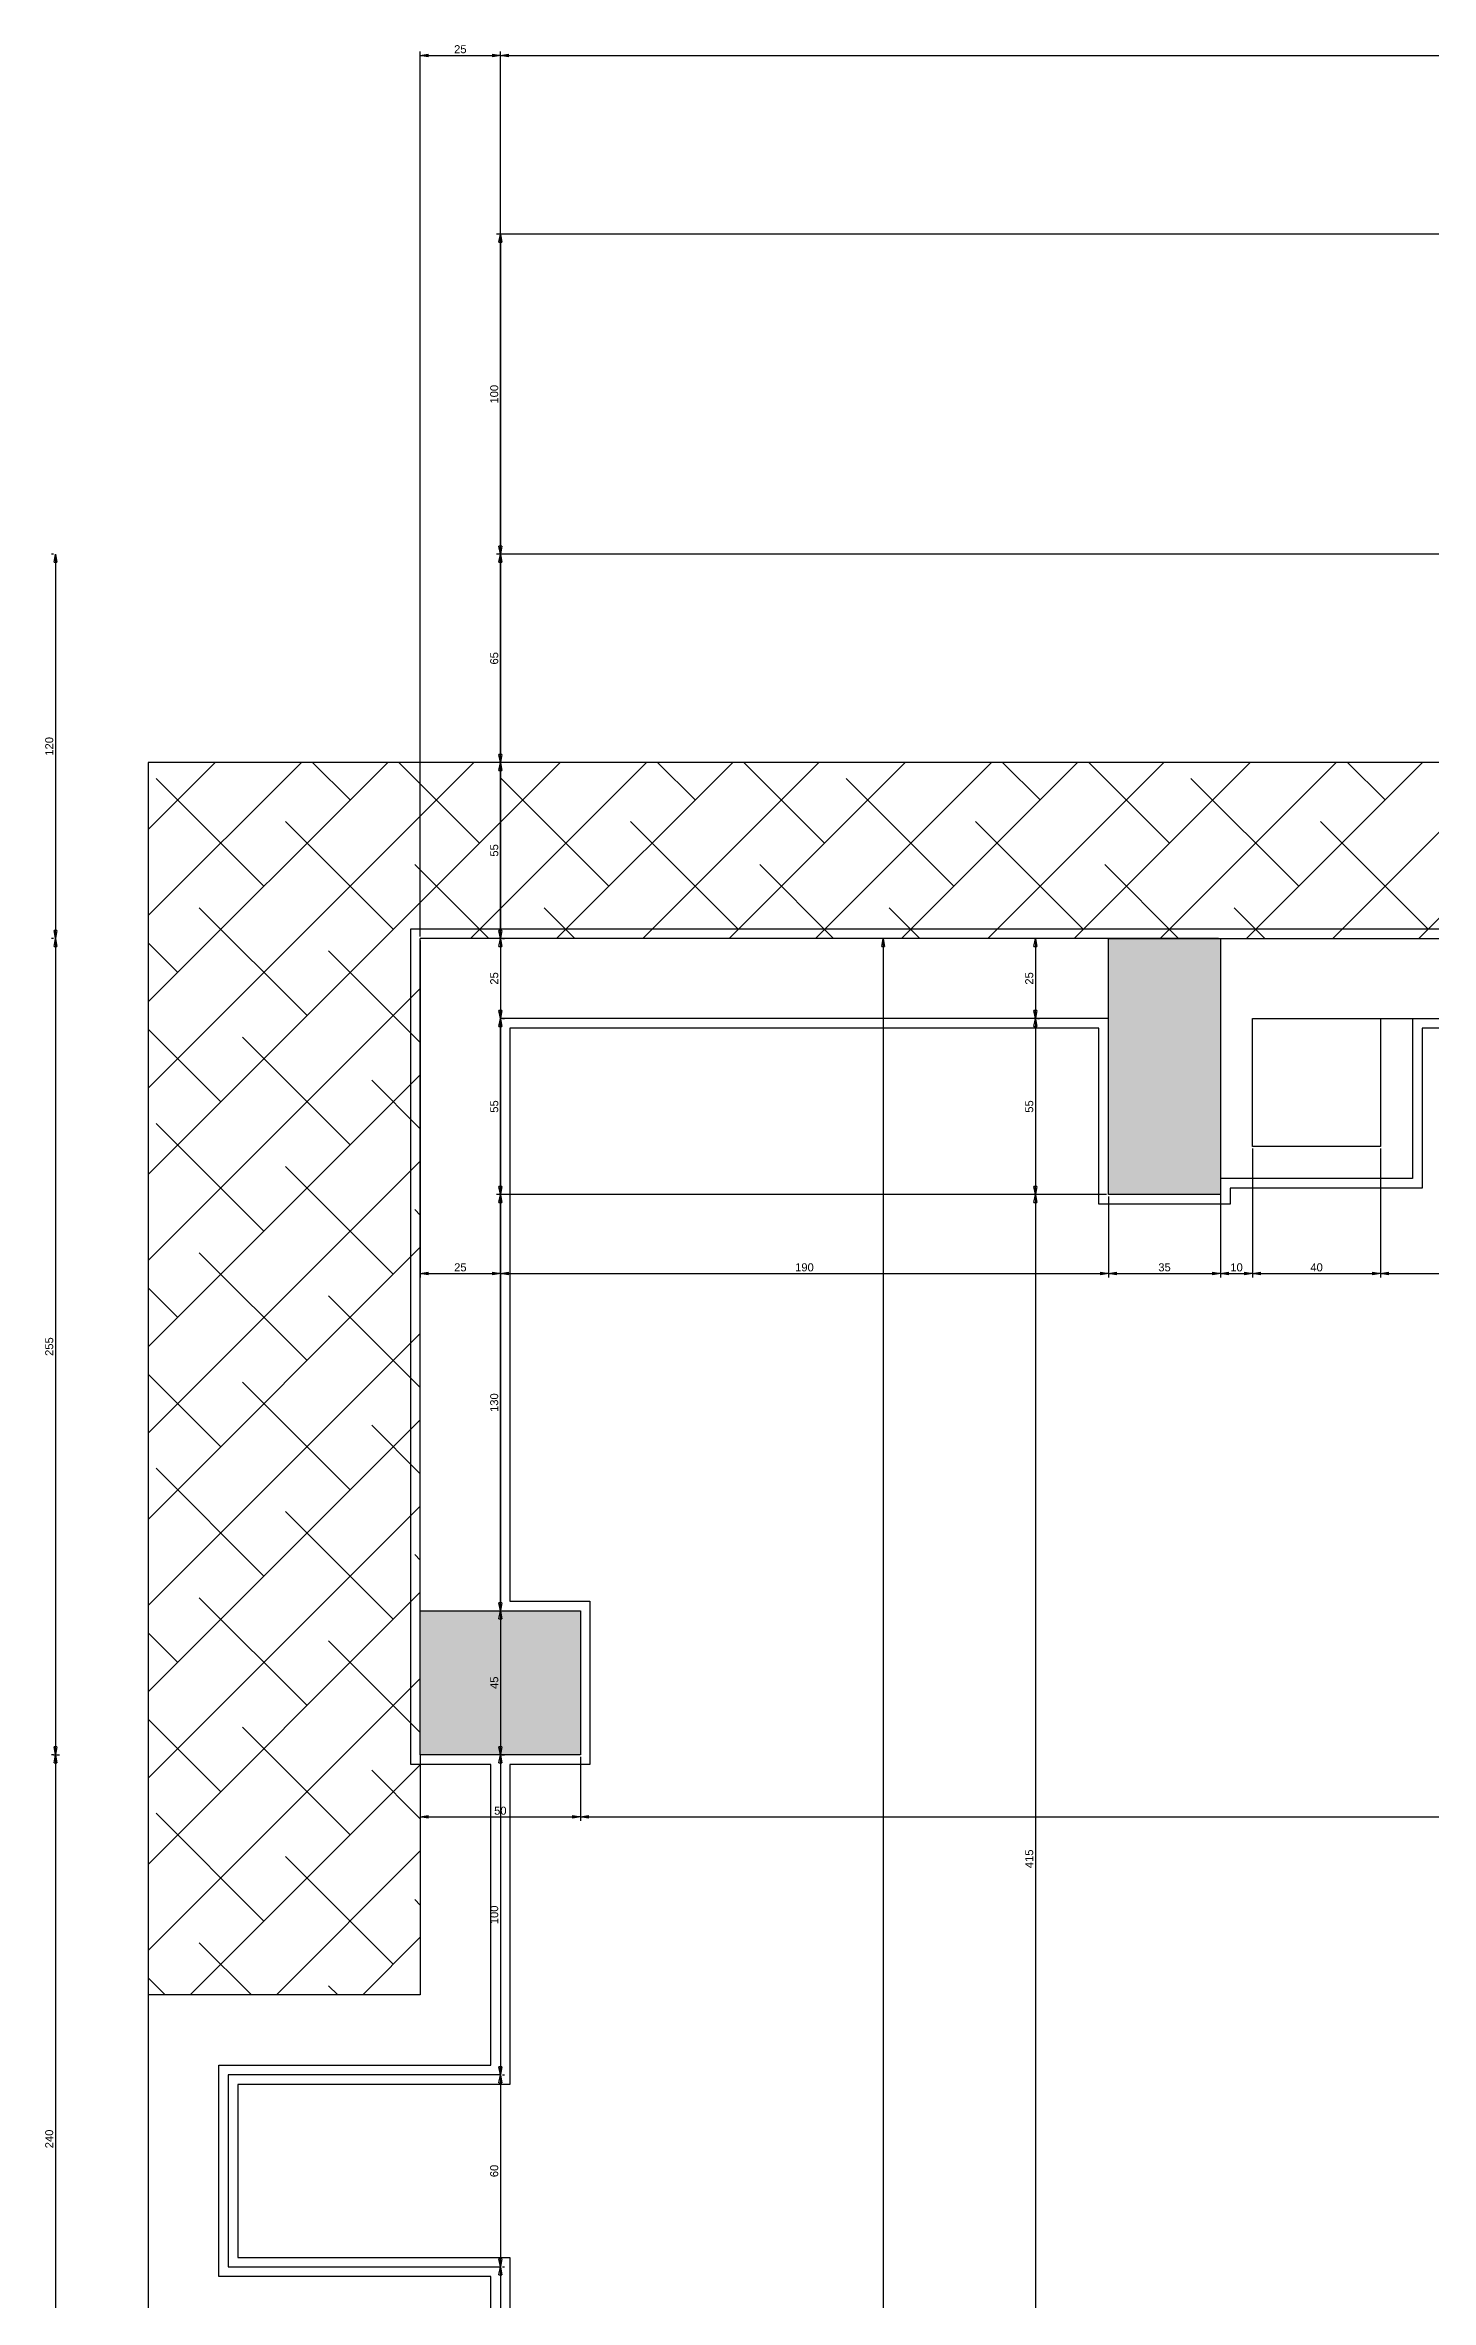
# Model space of a CAD drawing. Header units: millimetres. Extents: x -502 to 9998, y 2906 to 6004.
# Drawn here: x -14 to 418, y 4677 to 5381 of the extents above; entities that cross this region are included whole.
import ezdxf

# ---------------------------------------------------------------- set-up
doc = ezdxf.new("R2010")
doc.units = ezdxf.units.MM
doc.layers.add('Duvar', color=140, linetype='Continuous', lineweight=30)
doc.layers.add('ölçülendirme', color=80, linetype='Continuous', lineweight=30)
doc.layers.add('kolon', color=200, linetype='Continuous')
doc.layers.add('Sıva', color=180, linetype='Continuous')
doc.styles.get("Standard").update_dxf_attribs({"font": 'arial.ttf'})

# ---------------------------------------------------------------- blocks, each defined once
blk = doc.blocks.new('_Closed')
at = {"color": 0, "linetype": 'ByBlock', "lineweight": -2}
for p, q in [((-1, 0.17), (0, 0)), ((-1, 0.17), (-1, -0.17)), ((0, 0), (-1, -0.17)), ((0, 0), (-1, 0))]:
    blk.add_line(p, q, dxfattribs=at)

msp = doc.modelspace()

# ---------------------------------------------------------------- hatches: boundary and pattern name
at = {"layer": 'kolon'}
h = msp.add_hatch(dxfattribs=at)
h.set_pattern_fill('ANGLE', color=256)
h.set_pattern_definition([(0, (0, 0), (0, 6.985), [5.08, -1.905]), (90, (0, 0), (-6.985, 4e-16), [5.08, -1.905])])
h.paths.add_polyline_path([(4787.34, 4657.42), (4817.34, 4657.42), (4817.34, 4582.42), (4787.34, 4582.42)])
h.paths.add_polyline_path([(5002.34, 3757.42), (4927.34, 3757.42), (4927.34, 3727.42), (5002.34, 3727.42)])
h.paths.add_polyline_path([(4987.34, 4077.42), (4927.34, 4077.42), (4927.34, 4047.42), (4987.34, 4047.42)])
h.paths.add_polyline_path([(4922.34, 4427.42), (4952.34, 4427.42), (4952.34, 4367.42), (4922.34, 4367.42)])
h.paths.add_polyline_path([(5157.34, 4107.42), (5127.34, 4107.42), (5127.34, 4047.42), (5157.34, 4047.42)])
h.paths.add_polyline_path([(5162.34, 4427.42), (5132.34, 4427.42), (5132.34, 4367.42), (5162.34, 4367.42)])
h.paths.add_polyline_path([(5347.34, 4607.42), (5272.34, 4607.42), (5272.34, 4577.42), (5347.34, 4577.42)])
h.paths.add_polyline_path([(5652.34, 4607.42), (5622.34, 4607.42), (5622.34, 4547.42), (5652.34, 4547.42)])
h.paths.add_polyline_path([(5652.34, 4087.42), (5622.34, 4087.42), (5622.34, 4027.42), (5652.34, 4027.42)])
h.paths.add_polyline_path([(5652.34, 3787.42), (5622.34, 3787.42), (5622.34, 3727.42), (5652.34, 3727.42)])
h.paths.add_polyline_path([(5847.34, 4077.42), (5792.34, 4077.42), (5792.34, 4047.42), (5847.34, 4047.42)])
h.paths.add_polyline_path([(5872.34, 4417.42), (5812.34, 4417.42), (5812.34, 4387.42), (5872.34, 4387.42)])
h.paths.add_polyline_path([(5872.34, 4892.42), (5822.34, 4892.42), (5822.34, 4847.42), (5872.34, 4847.42)])
h.paths.add_polyline_path([(4817.34, 5222.42), (4787.34, 5222.42), (4787.34, 5147.42), (4817.34, 5147.42)], flags=17)
h.paths.add_polyline_path([(5657.34, 5102.42), (5622.34, 5102.42), (5622.34, 5022.42), (5657.34, 5022.42)])
h.paths.add_polyline_path([(5297.34, 5222.42), (5272.34, 5222.42), (5272.34, 5047.42), (5297.34, 5047.42)])
h.paths.add_polyline_path([(4602.34, 3757.42), (4677.34, 3757.42), (4677.34, 3727.42), (4602.34, 3727.42)])
h.paths.add_polyline_path([(4617.34, 4077.42), (4677.34, 4077.42), (4677.34, 4047.42), (4617.34, 4047.42)])
h.paths.add_polyline_path([(4682.34, 4427.42), (4652.34, 4427.42), (4652.34, 4367.42), (4682.34, 4367.42)])
h.paths.add_polyline_path([(4447.34, 4107.42), (4477.34, 4107.42), (4477.34, 4047.42), (4447.34, 4047.42)])
h.paths.add_polyline_path([(4442.34, 4427.42), (4472.34, 4427.42), (4472.34, 4367.42), (4442.34, 4367.42)])
h.paths.add_polyline_path([(4257.34, 4607.42), (4332.34, 4607.42), (4332.34, 4577.42), (4257.34, 4577.42)])
h.paths.add_polyline_path([(3952.34, 4607.42), (3982.34, 4607.42), (3982.34, 4547.42), (3952.34, 4547.42)])
h.paths.add_polyline_path([(3952.34, 4087.42), (3982.34, 4087.42), (3982.34, 4027.42), (3952.34, 4027.42)])
h.paths.add_polyline_path([(3952.34, 3787.42), (3982.34, 3787.42), (3982.34, 3727.42), (3952.34, 3727.42)])
h.paths.add_polyline_path([(3757.34, 4077.42), (3812.34, 4077.42), (3812.34, 4047.42), (3757.34, 4047.42)])
h.paths.add_polyline_path([(3732.34, 4417.42), (3792.34, 4417.42), (3792.34, 4387.42), (3732.34, 4387.42)])
h.paths.add_polyline_path([(3732.34, 4892.42), (3782.34, 4892.42), (3782.34, 4847.42), (3732.34, 4847.42)])
h.paths.add_polyline_path([(4787.34, 5222.42), (4817.34, 5222.42), (4817.34, 5147.42), (4787.34, 5147.42)], flags=17)
h.paths.add_polyline_path([(3947.34, 5102.42), (3982.34, 5102.42), (3982.34, 5022.42), (3947.34, 5022.42)])
h.paths.add_polyline_path([(4307.34, 5222.42), (4332.34, 5222.42), (4332.34, 5047.42), (4307.34, 5047.42)])
h.paths.add_polyline_path([(1157.73, 4657.42), (1187.73, 4657.42), (1187.73, 4582.42), (1157.73, 4582.42)])
h.paths.add_polyline_path([(1372.73, 3757.42), (1297.73, 3757.42), (1297.73, 3727.42), (1372.73, 3727.42)])
h.paths.add_polyline_path([(1357.73, 4077.42), (1297.73, 4077.42), (1297.73, 4047.42), (1357.73, 4047.42)])
h.paths.add_polyline_path([(1292.73, 4427.42), (1322.73, 4427.42), (1322.73, 4367.42), (1292.73, 4367.42)])
h.paths.add_polyline_path([(1527.73, 4107.42), (1497.73, 4107.42), (1497.73, 4047.42), (1527.73, 4047.42)])
h.paths.add_polyline_path([(1532.73, 4427.42), (1502.73, 4427.42), (1502.73, 4367.42), (1532.73, 4367.42)])
h.paths.add_polyline_path([(1717.73, 4607.42), (1642.73, 4607.42), (1642.73, 4577.42), (1717.73, 4577.42)])
h.paths.add_polyline_path([(2022.73, 4607.42), (1992.73, 4607.42), (1992.73, 4547.42), (2022.73, 4547.42)])
h.paths.add_polyline_path([(2022.73, 4087.42), (1992.73, 4087.42), (1992.73, 4027.42), (2022.73, 4027.42)])
h.paths.add_polyline_path([(2022.73, 3787.42), (1992.73, 3787.42), (1992.73, 3727.42), (2022.73, 3727.42)])
h.paths.add_polyline_path([(2217.73, 4077.42), (2162.73, 4077.42), (2162.73, 4047.42), (2217.73, 4047.42)])
h.paths.add_polyline_path([(2242.73, 4417.42), (2182.73, 4417.42), (2182.73, 4387.42), (2242.73, 4387.42)])
h.paths.add_polyline_path([(2242.73, 4892.42), (2192.73, 4892.42), (2192.73, 4847.42), (2242.73, 4847.42)])
h.paths.add_polyline_path([(1187.73, 5222.42), (1157.73, 5222.42), (1157.73, 5147.42), (1187.73, 5147.42)], flags=17)
h.paths.add_polyline_path([(2027.73, 5102.42), (1992.73, 5102.42), (1992.73, 5022.42), (2027.73, 5022.42)])
h.paths.add_polyline_path([(1667.73, 5222.42), (1642.73, 5222.42), (1642.73, 5047.42), (1667.73, 5047.42)])
h.paths.add_polyline_path([(972.73, 3757.42), (1047.73, 3757.42), (1047.73, 3727.42), (972.73, 3727.42)])
h.paths.add_polyline_path([(987.73, 4077.42), (1047.73, 4077.42), (1047.73, 4047.42), (987.73, 4047.42)])
h.paths.add_polyline_path([(1052.73, 4427.42), (1022.73, 4427.42), (1022.73, 4367.42), (1052.73, 4367.42)])
h.paths.add_polyline_path([(817.73, 4107.42), (847.73, 4107.42), (847.73, 4047.42), (817.73, 4047.42)])
h.paths.add_polyline_path([(812.73, 4427.42), (842.73, 4427.42), (842.73, 4367.42), (812.73, 4367.42)])
h.paths.add_polyline_path([(627.73, 4607.42), (702.73, 4607.42), (702.73, 4577.42), (627.73, 4577.42)])
h.paths.add_polyline_path([(322.73, 4607.42), (352.73, 4607.42), (352.73, 4547.42), (322.73, 4547.42)])
h.paths.add_polyline_path([(322.73, 4087.42), (352.73, 4087.42), (352.73, 4027.42), (322.73, 4027.42)])
h.paths.add_polyline_path([(322.73, 3787.42), (352.73, 3787.42), (352.73, 3727.42), (322.73, 3727.42)])
h.paths.add_polyline_path([(127.73, 4077.42), (182.73, 4077.42), (182.73, 4047.42), (127.73, 4047.42)])
h.paths.add_polyline_path([(102.73, 4417.42), (162.73, 4417.42), (162.73, 4387.42), (102.73, 4387.42)])
h.paths.add_polyline_path([(102.73, 4892.42), (152.73, 4892.42), (152.73, 4847.42), (102.73, 4847.42)])
h.paths.add_polyline_path([(1157.73, 5222.42), (1187.73, 5222.42), (1187.73, 5147.42), (1157.73, 5147.42)], flags=17)
h.paths.add_polyline_path([(317.73, 5102.42), (352.73, 5102.42), (352.73, 5022.42), (317.73, 5022.42)])
h.paths.add_polyline_path([(677.73, 5222.42), (702.73, 5222.42), (702.73, 5047.42), (677.73, 5047.42)])

# ---------------------------------------------------------------- linework, layer by layer
at = {"layer": 'Duvar', "linetype": 'Continuous', "ltscale": 20}
for p, q in [((17.73, 5136.48), (38.67, 5157.42)), ((17.73, 5109.54), (65.61, 5157.42)), ((17.73, 5082.6), (92.55, 5157.42)), ((17.73, 5055.66), (119.49, 5157.42)), ((17.73, 5028.72), (146.44, 5157.42)), ((80.82, 5145.69), (69.09, 5157.42)), ((121.23, 5132.22), (96.03, 5157.42)), ((118.38, 5102.42), (173.38, 5157.42)), ((145.32, 5102.42), (200.32, 5157.42)), ((172.26, 5102.42), (227.26, 5157.42)), ((188.59, 5145.69), (176.85, 5157.42)), ((199.2, 5102.42), (254.2, 5157.42)), ((229, 5132.22), (203.79, 5157.42)), ((226.14, 5102.42), (281.14, 5157.42)), ((253.08, 5102.42), (308.08, 5157.42)), ((280.02, 5102.42), (335.02, 5157.42)), ((296.35, 5145.69), (284.62, 5157.42)), ((306.96, 5102.42), (361.96, 5157.42)), ((336.76, 5132.22), (311.56, 5157.42)), ((333.9, 5102.42), (388.9, 5157.42)), ((360.84, 5102.42), (415.84, 5157.42)), ((387.78, 5102.42), (442.78, 5157.42)), ((404.11, 5145.69), (392.38, 5157.42)), ((414.72, 5102.42), (469.72, 5157.42)), ((53.88, 5118.75), (20.21, 5152.42)), ((161.64, 5118.75), (127.97, 5152.42)), ((269.41, 5118.75), (235.73, 5152.42)), ((377.17, 5118.75), (343.49, 5152.42)), ((94.29, 5105.28), (60.62, 5138.95)), ((202.06, 5105.28), (168.38, 5138.95)), ((309.82, 5105.28), (276.14, 5138.95)), ((417.58, 5105.28), (383.91, 5138.95)), ((124.09, 5102.42), (101.03, 5125.48)), ((231.85, 5102.42), (208.79, 5125.48)), ((339.62, 5102.42), (316.55, 5125.48)), ((67.35, 5078.33), (33.68, 5112.01)), ((151.03, 5102.42), (141.44, 5112.01)), ((258.79, 5102.42), (249.2, 5112.01)), ((366.56, 5102.42), (356.97, 5112.01)), ((26.94, 5091.81), (17.73, 5101.01)), ((102.73, 5069.89), (74.09, 5098.54)), ((17.73, 5001.78), (102.73, 5086.78)), ((40.41, 5051.39), (17.73, 5074.07)), ((80.82, 5037.92), (47.15, 5071.6)), ((17.73, 4974.83), (102.73, 5059.83)), ((102.73, 5042.95), (87.56, 5058.13)), ((53.88, 5010.98), (20.21, 5044.66)), ((17.73, 4947.89), (102.73, 5032.89)), ((94.29, 4997.51), (60.62, 5031.19)), ((102.73, 5016.01), (101.03, 5017.72)), ((17.73, 4920.95), (102.73, 5005.95)), ((67.35, 4970.57), (33.68, 5004.25)), ((26.94, 4984.04), (17.73, 4993.25)), ((102.73, 4962.13), (74.09, 4990.78)), ((17.73, 4894.01), (102.73, 4979.01)), ((40.41, 4943.63), (17.73, 4966.31)), ((80.82, 4930.16), (47.15, 4963.84)), ((17.73, 4867.07), (102.73, 4952.07)), ((102.73, 4935.19), (87.56, 4950.37)), ((53.88, 4903.22), (20.21, 4936.9)), ((17.73, 4840.13), (102.73, 4925.13)), ((94.29, 4889.75), (60.62, 4923.43)), ((102.73, 4908.25), (101.03, 4909.96)), ((17.73, 4813.19), (102.73, 4898.19)), ((67.35, 4862.81), (33.68, 4896.48)), ((26.94, 4876.28), (17.73, 4885.49)), ((102.73, 4854.37), (74.09, 4883.01)), ((17.73, 4786.25), (102.73, 4871.25)), ((40.41, 4835.87), (17.73, 4858.55)), ((80.82, 4822.4), (47.15, 4856.07)), ((30.84, 4772.42), (102.73, 4844.31)), ((102.73, 4827.43), (87.56, 4842.6)), ((53.88, 4795.46), (20.21, 4829.13)), ((57.78, 4772.42), (102.73, 4817.37)), ((94.29, 4781.99), (60.62, 4815.66)), ((102.73, 4800.49), (101.03, 4802.19)), ((84.72, 4772.42), (102.73, 4790.43)), ((49.98, 4772.42), (33.68, 4788.72)), ((23.04, 4772.42), (17.73, 4777.72)), ((76.92, 4772.42), (74.09, 4775.25))]:
    msp.add_line(p, q, dxfattribs=at)
at = {"layer": 'Duvar'}
for p, q in [((592.73, 5157.42), (17.73, 5157.42)), ((17.73, 5157.42), (17.73, 3642.42)), ((102.73, 4892.42), (102.73, 5102.42)), ((317.73, 5102.42), (102.73, 5102.42)), ((352.73, 5102.42), (677.73, 5102.42)), ((127.73, 4892.42), (127.73, 5077.42)), ((317.73, 5077.42), (127.73, 5077.42)), ((362.73, 5077.42), (677.73, 5077.42)), ((362.73, 5077.42), (402.73, 5077.42)), ((362.73, 5037.42), (362.73, 5077.42)), ((402.73, 5077.42), (402.73, 5037.42)), ((412.73, 5077.42), (412.73, 5027.42)), ((402.73, 5037.42), (362.73, 5037.42)), ((412.73, 5027.42), (352.73, 5027.42)), ((102.73, 4847.42), (102.73, 4772.42)), ((127.73, 4847.42), (127.73, 4747.42)), ((102.73, 4772.42), (17.73, 4772.42)), ((17.73, 4772.42), (17.73, 4662.42)), ((127.73, 4747.42), (42.73, 4747.42)), ((42.73, 4747.42), (42.73, 4687.42)), ((42.73, 4687.42), (127.73, 4687.42)), ((127.73, 4687.42), (127.73, 4607.42))]:
    msp.add_line(p, q, dxfattribs=at)
at = {"layer": 'kolon'}
for points in [[(317.73, 5102.42), (352.73, 5102.42), (352.73, 5022.42), (317.73, 5022.42)], [(102.73, 4892.42), (152.73, 4892.42), (152.73, 4847.42), (102.73, 4847.42)]]:
    msp.add_lwpolyline(points, close=True, dxfattribs=at)
at = {"layer": 'Sıva'}
for p, q in [((99.73, 4892.42), (99.73, 5105.42)), ((99.73, 5105.42), (317.73, 5105.42)), ((317.73, 5105.42), (352.73, 5105.42)), ((352.73, 5105.42), (674.73, 5105.42)), ((314.73, 5074.42), (130.73, 5074.42)), ((130.73, 5074.42), (130.73, 4895.42)), ((314.73, 5074.42), (130.73, 5074.42)), ((130.73, 5074.42), (130.73, 4895.42)), ((314.73, 5019.42), (314.73, 5074.42)), ((314.73, 5019.42), (314.73, 5074.42)), ((362.73, 5037.42), (362.73, 5077.42)), ((362.73, 5077.42), (402.73, 5077.42)), ((402.73, 5077.42), (402.73, 5037.42)), ((674.73, 5074.42), (415.73, 5074.42)), ((415.73, 5074.42), (415.73, 5024.42)), ((674.73, 5074.42), (415.73, 5074.42)), ((415.73, 5074.42), (415.73, 5024.42)), ((402.73, 5037.42), (362.73, 5037.42)), ((415.73, 5024.42), (355.73, 5024.42)), ((355.73, 5024.42), (355.73, 5019.42)), ((415.73, 5024.42), (355.73, 5024.42)), ((355.73, 5024.42), (355.73, 5019.42)), ((355.73, 5019.42), (314.73, 5019.42)), ((355.73, 5019.42), (314.73, 5019.42)), ((130.73, 4895.42), (155.73, 4895.42)), ((130.73, 4895.42), (155.73, 4895.42)), ((155.73, 4895.42), (155.73, 4844.42)), ((155.73, 4895.42), (155.73, 4844.42)), ((99.73, 4844.42), (99.73, 4892.42)), ((124.73, 4844.42), (99.73, 4844.42)), ((124.73, 4750.42), (124.73, 4844.42)), ((155.73, 4844.42), (130.73, 4844.42)), ((130.73, 4844.42), (130.73, 4744.42)), ((155.73, 4844.42), (130.73, 4844.42)), ((130.73, 4844.42), (130.73, 4744.42)), ((39.73, 4684.42), (39.73, 4750.42)), ((39.73, 4750.42), (124.73, 4750.42)), ((130.73, 4744.42), (45.73, 4744.42)), ((45.73, 4744.42), (45.73, 4690.42)), ((130.73, 4744.42), (45.73, 4744.42)), ((45.73, 4744.42), (45.73, 4690.42)), ((124.73, 4684.42), (39.73, 4684.42)), ((45.73, 4690.42), (130.73, 4690.42)), ((45.73, 4690.42), (130.73, 4690.42)), ((124.73, 4604.42), (124.73, 4684.42)), ((130.73, 4690.42), (130.73, 4610.42)), ((130.73, 4690.42), (130.73, 4610.42))]:
    msp.add_line(p, q, dxfattribs=at)
at = {"layer": 'ölçülendirme'}
for p, q in [((102.73, 5103.04), (102.73, 5379.51)), ((127.73, 5103.04), (127.73, 5379.51)), ((127.73, 5103.04), (127.73, 5379.51)), ((592.11, 5322.42), (126.48, 5322.42)), ((-11.92, 5222.42), (-12.54, 5222.42)), ((592.11, 5222.42), (126.48, 5222.42)), ((592.11, 5222.42), (126.48, 5222.42)), ((592.11, 5157.42), (126.48, 5157.42)), ((592.11, 5157.42), (126.48, 5157.42)), ((-11.92, 5102.42), (-12.54, 5102.42)), ((-11.92, 5102.42), (-12.54, 5102.42)), ((102.73, 5101.79), (102.73, 4996.51)), ((127.73, 5101.79), (127.73, 4996.51)), ((127.73, 5101.79), (127.73, 4996.51)), ((128.36, 5102.42), (128.98, 5102.42)), ((128.36, 5102.42), (128.98, 5102.42)), ((294.25, 5102.42), (246.05, 5102.42)), ((352.11, 5102.42), (293.62, 5102.42)), ((128.36, 5077.42), (128.98, 5077.42)), ((128.36, 5077.42), (128.98, 5077.42)), ((295.5, 5077.42), (296.12, 5077.42)), ((295.5, 5077.42), (296.12, 5077.42)), ((362.73, 5036.79), (362.73, 4996.51)), ((362.73, 5036.79), (362.73, 4996.51)), ((402.73, 5036.79), (402.73, 4996.51)), ((402.73, 5036.79), (402.73, 4996.51)), ((317.11, 5022.42), (126.48, 5022.42)), ((317.11, 5022.42), (126.48, 5022.42)), ((317.11, 5022.42), (293.62, 5022.42)), ((317.11, 5022.42), (293.62, 5022.42)), ((352.73, 5026.79), (352.73, 4996.51)), ((352.73, 5026.79), (352.73, 4996.51)), ((317.73, 5021.79), (317.73, 4996.51)), ((317.73, 5021.79), (317.73, 4996.51)), ((128.36, 4892.42), (128.98, 4892.42)), ((128.36, 4892.42), (128.98, 4892.42)), ((-11.92, 4847.42), (-12.54, 4847.42)), ((-11.92, 4847.42), (-10.04, 4847.42)), ((102.73, 4846.79), (102.73, 4826.78)), ((127.94, 4847.42), (128.98, 4847.42)), ((127.94, 4847.42), (128.98, 4847.42)), ((152.73, 4846.79), (152.73, 4826.78)), ((152.73, 4846.79), (152.73, 4826.78)), ((128.36, 4747.42), (128.98, 4747.42)), ((128.36, 4747.42), (128.98, 4747.42)), ((128.36, 4687.42), (128.98, 4687.42)), ((128.36, 4687.42), (128.98, 4687.42))]:
    msp.add_line(p, q, dxfattribs=at)
at = {"layer": 'ölçülendirme', "color": 90}
for p, q in [((105.23, 5378.26), (125.23, 5378.26)), ((130.23, 5378.26), (2215.23, 5378.26)), ((127.73, 5319.92), (127.73, 5224.92)), ((-11.29, 5219.92), (-11.29, 5104.92)), ((127.73, 5219.92), (127.73, 5159.92)), ((127.73, 5154.92), (127.73, 5104.92)), ((-11.29, 5099.92), (-11.29, 4849.92)), ((127.73, 5099.92), (127.73, 5079.92)), ((247.3, 5099.92), (247.3, 3729.92)), ((294.87, 5099.92), (294.87, 5079.92)), ((127.73, 5074.92), (127.73, 5024.92)), ((294.87, 5074.92), (294.87, 5024.92)), ((127.73, 5019.92), (127.73, 4894.92)), ((294.87, 5019.92), (294.87, 4609.92)), ((105.23, 4997.76), (125.23, 4997.76)), ((130.23, 4997.76), (315.23, 4997.76)), ((320.23, 4997.76), (350.23, 4997.76)), ((355.23, 4997.76), (360.23, 4997.76)), ((365.23, 4997.76), (400.23, 4997.76)), ((405.23, 4997.76), (700.23, 4997.76)), ((127.73, 4889.92), (127.73, 4849.92)), ((-11.29, 4844.92), (-11.29, 4609.92)), ((127.73, 4844.92), (127.73, 4749.92)), ((105.23, 4828.03), (150.23, 4828.03)), ((155.23, 4828.03), (1165.23, 4828.03)), ((127.73, 4744.92), (127.73, 4689.92)), ((127.73, 4684.92), (127.73, 4664.92))]:
    msp.add_line(p, q, dxfattribs=at)

# ---------------------------------------------------------------- block references
at = {"layer": 'ölçülendirme', "color": 90, "xscale": 2.5, "yscale": 2.5, "zscale": 2.5}
for p, rotation in [((102.73, 5378.26), 180), ((127.73, 5378.26), 180), ((127.73, 5322.42), 90), ((-11.29, 5222.42), 90), ((127.73, 5222.42), 270), ((127.73, 5222.42), 90), ((127.73, 5157.42), 270), ((127.73, 5157.42), 90), ((-11.29, 5102.42), 270), ((-11.29, 5102.42), 90), ((127.73, 5102.42), 270), ((127.73, 5102.42), 90), ((247.3, 5102.42), 90), ((294.87, 5102.42), 90), ((127.73, 5077.42), 270), ((294.87, 5077.42), 270), ((127.73, 5077.42), 90), ((294.87, 5077.42), 90), ((127.73, 5022.42), 270), ((127.73, 5022.42), 90), ((294.87, 5022.42), 270), ((294.87, 5022.42), 90), ((102.73, 4997.76), 180), ((127.73, 4997.76), 180), ((317.73, 4997.76), 180), ((352.73, 4997.76), 180), ((362.73, 4997.76), 180), ((402.73, 4997.76), 180), ((127.73, 4892.42), 270), ((127.73, 4892.42), 90), ((-11.29, 4847.42), 270), ((-11.29, 4847.42), 90), ((127.73, 4847.42), 270), ((127.73, 4847.42), 90), ((102.73, 4828.03), 180), ((152.73, 4828.03), 180), ((127.73, 4747.42), 270), ((127.73, 4747.42), 90), ((127.73, 4687.42), 270), ((127.73, 4687.42), 90)]:
    msp.add_blockref('_Closed', p, dxfattribs=dict(at, rotation=rotation))
for p in [(127.73, 5378.26), (127.73, 4997.76), (317.73, 4997.76), (352.73, 4997.76), (362.73, 4997.76), (402.73, 4997.76), (152.73, 4828.03)]:
    msp.add_blockref('_Closed', p, dxfattribs=at)

# ---------------------------------------------------------------- texts
at = {"layer": 'ölçülendirme', "char_height": 2.5, "attachment_point": 5}
for s, insert in [('25', (115.23, 5380.17)), ('25', (115.23, 4999.66)), ('190', (222.73, 4999.66)), ('35', (335.23, 4999.67)), ('10', (357.73, 4999.66)), ('40', (382.73, 4999.66)), ('50', (127.73, 4829.94))]:
    msp.add_mtext(s, dxfattribs=dict(at, insert=insert))
at = {"layer": 'ölçülendirme', "char_height": 2.5, "attachment_point": 5, "rotation": 90}
for s, insert in [('100', (125.83, 5272.42)), ('65', (125.83, 5189.92)), ('120', (-13.19, 5162.42)), ('55', (125.84, 5129.92)), ('25', (125.83, 5089.92)), ('25', (292.97, 5089.92)), ('55', (125.84, 5049.92)), ('55', (292.98, 5049.92)), ('255', (-13.19, 4974.92)), ('130', (125.83, 4957.42)), ('45', (125.84, 4869.92)), ('415', (292.97, 4814.92)), ('100', (125.83, 4797.42)), ('240', (-13.19, 4727.42)), ('60', (125.83, 4717.42))]:
    msp.add_mtext(s, dxfattribs=dict(at, insert=insert))

doc.saveas('drawing.dxf')
